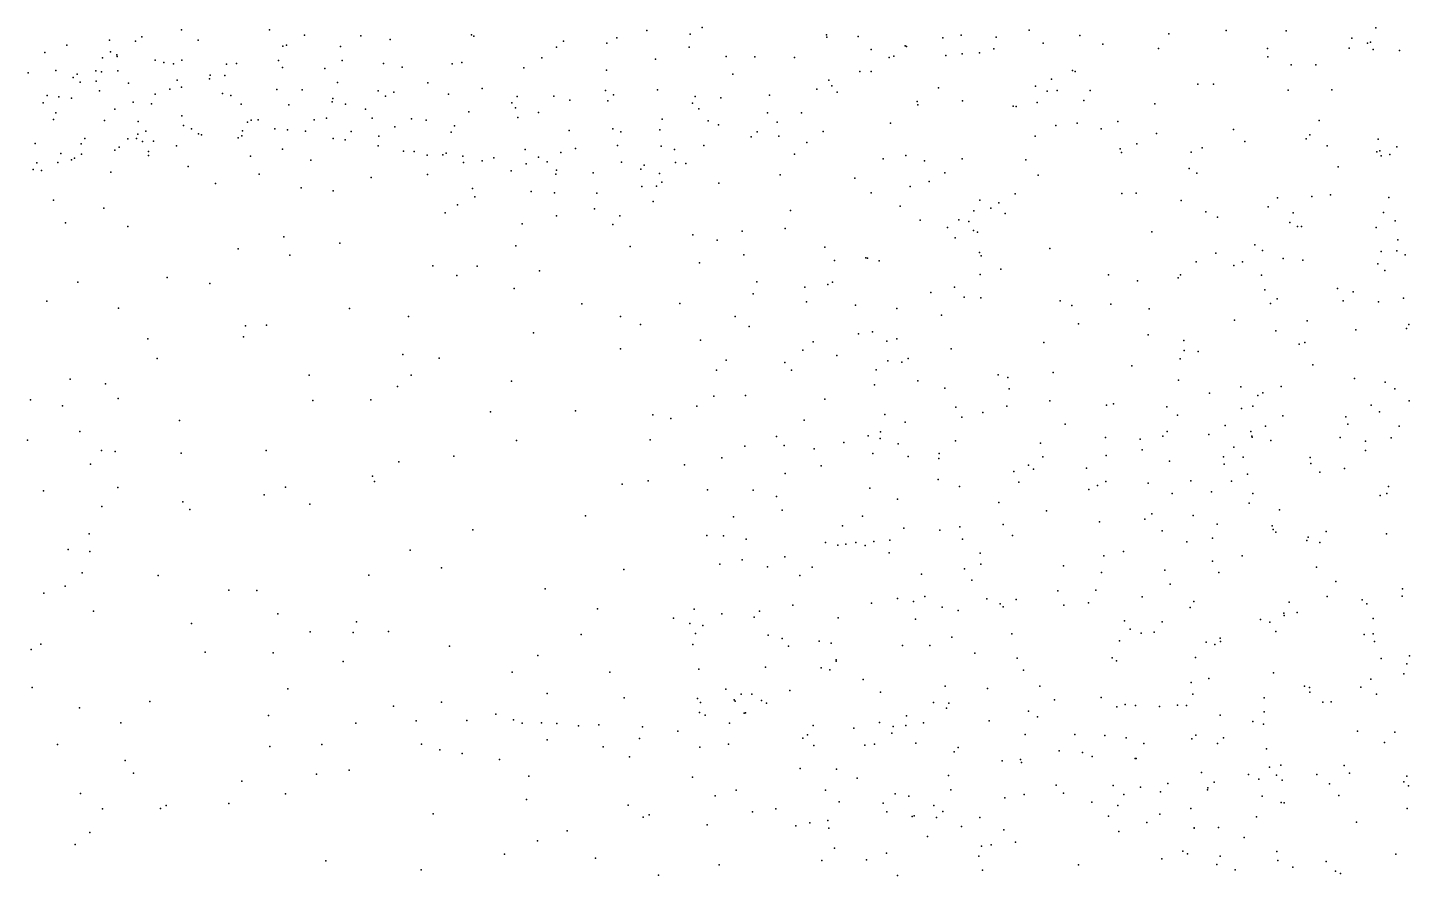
# Model space of a CAD drawing. Header units: metres. Extents: x -25 to 25, y -27.7 to 27.8.
# Drawn here: x 2.336 to 5.157, y -6.928 to -5.197 of the extents above; entities that cross this region are included whole.
import ezdxf

# ---------------------------------------------------------------- set-up
doc = ezdxf.new("R2010")
doc.units = ezdxf.units.M

msp = doc.modelspace()

# ---------------------------------------------------------------- linework, layer by layer
for p in [(2.5685, -5.2161, 23.6681), (2.6498, -5.2018, 23.8044), (2.8293, -5.2013, 23.9427), (2.9007, -5.2124, -19.8002), (3.0157, -5.214, 25.1276), (3.2418, -5.212, 25.1776), (3.2464, -5.2146, 23.9905), (3.5383, -5.2177, -0.588), (3.6002, -5.2029, 25.1892), (3.6883, -5.2107, 24.0523), (3.7128, -5.1971, 25.1659), (3.9667, -5.212, -2.234), (3.9675, -5.2165, 24.2102), (4.0314, -5.2154, -2.0066), (4.2046, -5.2182, -7.5356), (4.242, -5.2122, -0.8376), (4.3132, -5.2163, -8.7809), (4.3803, -5.2026, -1.1942), (4.4843, -5.2134, -11.7523), (4.6657, -5.2096, -2.2621), (4.7827, -5.2032, 10.2033), (4.9051, -5.2036, -2.305), (5.0396, -5.2183, -14.5182), (5.0884, -5.1976, -15.0835), (2.3707, -5.2476, -20.9458), (2.4157, -5.2326, 23.1713), (2.5025, -5.2228, 23.3795), (2.5046, -5.2466, 23.5163), (2.5555, -5.2246, 25.3001), (2.6835, -5.223, 25.2066), (2.8569, -5.2347, 25.0917), (2.8643, -5.2331, -19.4926), (2.9743, -5.2354, 24.0126), (3.0761, -5.221, 24.0006), (3.4152, -5.2367, 24.034), (3.4295, -5.2249, 25.1869), (3.5181, -5.2289, 25.1805), (3.6862, -5.2368, 20.2128), (4.0579, -5.2417, 24.3569), (4.1274, -5.2342, 24.4512), (4.1302, -5.2353, -2.314), (4.3087, -5.2402, -1.5378), (4.409, -5.229, -9.4428), (4.5308, -5.2308, 9.846), (4.6447, -5.2397, -12.2512), (4.8675, -5.2398, -12.537), (5.034, -5.2389, -16.6892), (5.0712, -5.2286, -13.8446), (5.0774, -5.2267, -12.8352), (5.0833, -5.2416, -13.3511), (5.137, -5.2435, -6.0836), (2.4887, -5.2589, 23.6119), (2.5176, -5.2527, -19.0975), (2.5185, -5.2561, -0.2159), (2.596, -5.2633, -20.5747), (2.6138, -5.2681, -0.3686), (2.6332, -5.2709, 20.1633), (2.6503, -5.2636, 23.9711), (2.7415, -5.2714, 24.0346), (2.7623, -5.27, 25.0725), (2.8476, -5.2641, 24.0527), (2.978, -5.2642, 25.0347), (3.0624, -5.2701, 24.0831), (3.2023, -5.2713, 25.114), (3.2222, -5.2681, 24.0722), (3.3856, -5.2585, -0.6361), (3.6177, -5.2614, 24.1057), (3.7616, -5.2559, 24.1494), (3.8204, -5.2565, 25.031), (3.9016, -5.2582, 24.9653), (4.0949, -5.2578, 24.6805), (4.1042, -5.2555, 24.5964), (4.2106, -5.2541, -2.1165), (4.2437, -5.2508, -1.9653), (4.2794, -5.2482, -1.7114), (4.868, -5.2566, 9.9379), (4.9153, -5.2731, 10.2528), (4.9661, -5.273, 10.0879), (2.3368, -5.2894, 25.355), (2.393, -5.2848, 23.2662), (2.4287, -5.2992, 23.5532), (2.4369, -5.2922, 23.4631), (2.4748, -5.2851, 23.7096), (2.4864, -5.2871, -20.7703), (2.5196, -5.2853, 23.9008), (2.6405, -5.3041, 24.0919), (2.7067, -5.3017, -0.4873), (2.7082, -5.294, -19.2962), (2.7385, -5.295, 19.9896), (2.856, -5.2787, 24.9986), (2.9424, -5.2808, 24.0992), (3.1004, -5.2776, 25.0599), (3.3486, -5.2792, 25.1335), (3.5172, -5.2838, 24.1143), (3.7755, -5.2923, -0.642), (4.0347, -5.2869, -0.7663), (4.058, -5.2869, 24.5334), (4.4259, -5.3021, -1.3105), (4.4691, -5.2847, -10.0602), (4.4743, -5.2867, -1.9915), (2.4427, -5.3084, 23.8751), (2.4752, -5.3064, 20.7109), (2.4821, -5.3264, 20.9109), (2.5415, -5.3102, 24.057), (2.6257, -5.3224, 25.0495), (2.6499, -5.3186, 20.7317), (2.7334, -5.3315, 20.9299), (2.8444, -5.3236, 20.7465), (2.8958, -5.324, 20.895), (2.9685, -5.3091, -0.6549), (3.051, -5.3264, 24.9662), (3.0835, -5.3287, 20.7633), (3.1527, -5.3095, -0.6986), (3.2638, -5.3211, 25.0726), (3.5156, -5.3251, 20.1242), (3.6214, -5.324, 24.1947), (3.9467, -5.3229, 24.4116), (3.9714, -5.3043, 24.7902), (3.9774, -5.3159, 20.3784), (3.9887, -5.3286, 24.625), (4.1952, -5.3198, 20.5171), (4.3935, -5.3165, 10.4055), (4.4173, -5.3266, -9.8228), (4.4374, -5.3254, 20.6009), (4.505, -5.3254, -1.107), (4.725, -5.3125, 9.6432), (4.7568, -5.3124, 10.407), (4.9093, -5.325, -2.2051), (4.9987, -5.3238, -16.931), (2.3671, -5.3508, 11.3716), (2.3751, -5.3356, 23.953), (2.3995, -5.3386, 24.0351), (2.4251, -5.3414, 25.2209), (2.5509, -5.3491, -20.3581), (2.5883, -5.3524, 21.0555), (2.5958, -5.3326, 24.1652), (2.7505, -5.3359, 20.5445), (2.7714, -5.3532, 24.2751), (2.8687, -5.3547, 24.8347), (2.957, -5.3483, 24.2551), (2.9584, -5.3419, 24.9142), (2.9847, -5.3532, 20.59), (3.0659, -5.3371, 24.2221), (3.1952, -5.3329, 25.025), (3.3241, -5.3509, 21.4443), (3.335, -5.3378, 20.9802), (3.4099, -5.337, 24.1822), (3.4426, -5.3451, 25.0669), (3.5205, -5.3462, 21.5534), (3.532, -5.334, 21.2739), (3.693, -5.3512, 21.2861), (3.6987, -5.3379, 25.0247), (3.7509, -5.3407, 24.2654), (3.8504, -5.3349, 24.3347), (4.152, -5.348, -7.7985), (4.1533, -5.3548, -8.3202), (4.2443, -5.3466, 10.0569), (4.3476, -5.3574, -10.6819), (4.3542, -5.3583, -10.9605), (4.397, -5.3501, -6.5278), (4.4919, -5.3457, -11.4847), (4.637, -5.3529, 20.6279), (2.388, -5.3844, 24.1659), (2.3928, -5.3708, 11.0929), (2.4922, -5.387, 11.2735), (2.5133, -5.3633, 24.1828), (2.5609, -5.3885, 24.9771), (2.6505, -5.3774, 24.3077), (2.7922, -5.3858, 20.1272), (2.8064, -5.3853, 24.4022), (2.9208, -5.3856, 24.3679), (2.9455, -5.382, 24.8032), (3.0252, -5.3633, 21.2054), (3.039, -5.382, 19.9069), (3.1194, -5.383, 21.3322), (3.1491, -5.386, 24.2897), (3.2361, -5.3687, 20.0015), (3.3315, -5.3607, 25.0271), (3.3366, -5.3806, 24.2435), (3.3785, -5.3706, 20.804), (3.631, -5.3837, 24.9807), (3.7059, -5.3632, 21.602), (3.7254, -5.3875, 24.3446), (3.846, -5.3709, 24.8255), (3.916, -5.3713, 24.4749), (4.9727, -5.3868, 20.6115), (2.5607, -5.4147, 24.4053), (2.5767, -5.4084, 11.0745), (2.654, -5.3968, 24.8309), (2.6698, -5.404, 24.4256), (2.6843, -5.4142, 24.582), (2.6902, -5.4159, 24.669), (2.774, -5.4077, 24.4845), (2.7843, -5.3904, 24.7532), (2.8404, -5.4038, 24.5396), (2.8663, -5.4059, 24.6532), (2.9027, -5.4084, 24.4563), (2.9959, -5.409, 10.9207), (3.085, -5.3994, 24.8464), (3.2, -5.4105, 10.7918), (3.207, -5.3975, 24.9385), (3.4413, -5.407, 24.9782), (3.5306, -5.4034, 24.2917), (3.5468, -5.4097, 21.7549), (3.6263, -5.4057, 24.3316), (3.7461, -5.3956, 24.9055), (3.8251, -5.4101, 24.4888), (3.8663, -5.39, 24.7461), (3.9602, -5.4089, 21.5257), (4.0971, -5.3923, 10.379), (4.4352, -5.3971, 9.7982), (4.4783, -5.3921, -1.5425), (4.5278, -5.4035, -0.9745), (4.5614, -5.389, -6.3512), (4.6403, -5.4134, -11.9958), (4.7975, -5.4053, -2.068), (4.9534, -5.4158, -16.6002), (2.3508, -5.4338, 24.3191), (2.445, -5.4346, 24.9802), (2.4521, -5.4237, 24.3524), (2.5221, -5.4413, -20.0977), (2.54, -5.4242, 10.9224), (2.558, -5.4231, 24.7905), (2.57, -5.4293, 24.4941), (2.5928, -5.4288, 24.6331), (2.6396, -5.4387, -19.8691), (2.7654, -5.4219, 11.0294), (2.7727, -5.4178, -0.5819), (2.9594, -5.4231, 24.6574), (2.9842, -5.4264, 24.5009), (3.0515, -5.4386, 24.6223), (3.0524, -5.4189, 24.4266), (3.4543, -5.4441, -0.6836), (3.5402, -5.4378, 20.7997), (3.629, -5.4393, 10.5269), (3.716, -5.4376, 20.9938), (3.813, -5.4202, 24.5978), (3.8691, -5.4188, 20.2861), (3.9269, -5.4315, 21.2147), (4.3925, -5.4186, -10.4396), (4.5665, -5.4445, -1.3436), (4.6002, -5.4342, -1.171), (4.7337, -5.4423, -12.2344), (4.8209, -5.4296, 10.5327), (4.9461, -5.424, 9.704), (4.9889, -5.4383, 10.5168), (5.0934, -5.4247, -14.0022), (5.1315, -5.4402, -6.0008), (2.3543, -5.4734, 24.5489), (2.3972, -5.4723, 24.8657), (2.4031, -5.4539, -19.283), (2.4254, -5.4673, 24.7539), (2.4313, -5.4636, 11.4989), (2.4457, -5.4551, 24.5414), (2.5135, -5.4475, 24.7135), (2.5824, -5.4503, -19.3965), (2.5824, -5.4579, 21.2454), (2.7908, -5.4597, 11.205), (2.856, -5.4455, 10.8484), (2.914, -5.4678, 20.2433), (3.1031, -5.4492, 24.5536), (3.1249, -5.4503, 24.7169), (3.1512, -5.4573, 11.1107), (3.1835, -5.4568, 21.6029), (3.1904, -5.4534, 24.454), (3.2244, -5.4593, -0.7306), (3.2254, -5.4725, 24.5594), (3.2638, -5.4687, 24.7718), (3.2874, -5.4627, 24.4432), (3.3513, -5.4457, 24.9088), (3.3784, -5.4616, 21.7791), (3.3966, -5.4714, 24.823), (3.4241, -5.4519, 24.3964), (3.5481, -5.472, 24.7876), (3.6561, -5.4459, 24.8413), (3.6583, -5.4724, 24.7274), (3.9013, -5.4551, 21.7377), (4.0821, -5.4647, 10.1732), (4.1284, -5.4578, -0.8007), (4.1669, -5.4692, -6.9573), (4.2437, -5.4651, -6.6503), (4.3739, -5.4667, -0.838), (4.5692, -5.4519, -1.6996), (4.7111, -5.4513, 9.5688), (5.0908, -5.4507, 9.8926), (5.0967, -5.4485, -13.2724), (5.0993, -5.4588, -17.2871), (5.1172, -5.4564, -12.7028), (2.3471, -5.487, 24.6833), (2.364, -5.4888, 10.8258), (2.5051, -5.4921, -0.3702), (2.6633, -5.4805, 11.3499), (2.8081, -5.4963, 21.3585), (3.1521, -5.497, 20.3603), (3.3225, -5.4893, 24.6601), (3.3533, -5.475, 11.1267), (3.4143, -5.4964, 24.6667), (3.4153, -5.4883, 24.5507), (3.4905, -5.4938, 24.6029), (3.5873, -5.486, 24.6475), (3.5946, -5.4777, 24.5496), (3.6255, -5.4951, 10.735), (3.6794, -5.4746, 24.6387), (3.8719, -5.4976, 21.0338), (4.2082, -5.4933, -7.3713), (4.3991, -5.4981, -10.1519), (4.7073, -5.4846, -1.8526), (4.7227, -5.4942, 20.6109), (5.0116, -5.4814, -2.0816), (2.7188, -5.5155, 10.7486), (2.8942, -5.524, 10.7183), (3.0367, -5.5028, 11.2136), (3.244, -5.5254, 20.0331), (3.5894, -5.5214, 10.909), (3.6198, -5.521, -0.6826), (3.6302, -5.5123, 21.9005), (3.7466, -5.5144, 10.6322), (4.0248, -5.5044, 20.3644), (4.1377, -5.5215, -7.1619), (4.1765, -5.5111, 21.4667), (2.388, -5.5495, -19.9334), (2.9591, -5.53, 21.4924), (3.2485, -5.5422, 10.5685), (3.3639, -5.5318, 20.4429), (3.4111, -5.5345, 10.4806), (3.4978, -5.535, 11.1904), (3.613, -5.5521, 11.4812), (4.0582, -5.5341, 21.1166), (4.2799, -5.5495, 10.6153), (4.3189, -5.555, -8.9435), (4.3522, -5.5361, 20.5494), (4.5701, -5.5358, 9.6687), (4.5991, -5.5352, -0.8786), (4.6909, -5.5503, -1.4913), (4.8879, -5.5448, -6.1009), (4.9575, -5.5419, -17.1394), (4.996, -5.5385, 7.9422), (5.1147, -5.544, -13.6186), (2.491, -5.5656, 21.349), (3.188, -5.5754, 11.3146), (3.2135, -5.5587, 21.7868), (3.4157, -5.5814, 11.4289), (3.493, -5.5673, 20.5203), (3.545, -5.5815, 10.3658), (3.8929, -5.5705, 20.222), (4.1174, -5.5617, 10.614), (4.2676, -5.5712, 21.2341), (4.3021, -5.5654, -9.2249), (4.3314, -5.5765, 21.3954), (4.7414, -5.5729, 10.701), (4.7652, -5.5843, -1.256), (4.8684, -5.5628, 20.5705), (4.9198, -5.5751, -1.8807), (5.104, -5.5744, -14.4448), (2.4128, -5.5958, 10.6706), (2.5402, -5.6029, -0.5056), (3.3451, -5.5978, 21.9365), (3.5303, -5.5987, 11.6137), (3.7945, -5.6124, 10.2485), (3.8826, -5.6069, 20.8425), (4.158, -5.5899, 10.064), (4.2136, -5.605, -7.9815), (4.237, -5.5897, -0.8197), (4.2576, -5.593, -10.7766), (4.2671, -5.6111, -10.5439), (4.6307, -5.614, -11.644), (4.9127, -5.5951, 9.7116), (4.9284, -5.6033, 8.2165), (4.9367, -5.6033, -16.4418), (5.0891, -5.6053, -16.1968), (5.1281, -5.5912, 20.4869), (2.8584, -5.6244, 11.4216), (2.9733, -5.6372, 10.599), (3.3325, -5.6427, 20.2915), (3.694, -5.6201, 11.0933), (3.7436, -5.6309, 11.2513), (4.2293, -5.6263, -8.3363), (4.2753, -5.6146, -8.6526), (4.8413, -5.6405, -1.5768), (5.1334, -5.6306, -13.1115), (2.7652, -5.6488, 10.6095), (2.871, -5.6617, 21.5842), (3.5655, -5.644, 22.0213), (3.7982, -5.661, 11.7726), (3.963, -5.6452, 21.9704), (4.0468, -5.6673, 20.8711), (4.0505, -5.668, 20.2804), (4.2794, -5.6561, 21.0405), (4.2825, -5.6627, 21.7934), (4.4225, -5.6483, -11.2901), (4.7616, -5.6576, -11.9388), (4.8569, -5.652, -1.1382), (4.8995, -5.6683, -1.303), (5.0993, -5.6542, 9.7411), (5.1311, -5.6526, -13.3653), (5.1484, -5.6611, 3.3228), (3.1627, -5.6836, -0.7411), (3.2535, -5.6843, 11.5231), (3.3809, -5.6939, 11.6134), (3.7071, -5.6772, -0.6973), (3.9832, -5.6727, 10.1472), (4.0743, -5.6734, -7.3208), (4.3229, -5.6903, -6.3214), (4.7216, -5.6755, -6.1279), (4.7982, -5.6824, -0.92), (4.8161, -5.675, 7.9507), (4.9391, -5.672, 10.7785), (5.0926, -5.6792, 8.2714), (5.1067, -5.6927, -1.6906), (2.4381, -5.717, 21.4687), (2.6202, -5.7072, 21.504), (2.7072, -5.7196, 11.49), (3.2116, -5.7032, 10.454), (3.8248, -5.7162, 22.066), (3.9223, -5.7271, 20.7157), (3.9692, -5.7214, -0.7671), (3.9792, -5.7165, -7.0562), (4.2278, -5.727, -9.4381), (4.2805, -5.7008, 20.4471), (4.5427, -5.7017, 21.3795), (4.602, -5.7138, -0.8164), (4.6851, -5.7079, 9.788), (4.6898, -5.7015, 10.863), (4.8549, -5.7025, -16.8406), (3.3293, -5.7297, 22.0375), (3.8172, -5.7405, 20.0742), (4.1795, -5.7378, 10.0227), (4.2477, -5.7477, -10.063), (4.2816, -5.749, 10.9766), (4.4439, -5.7548, 21.7914), (4.8621, -5.7324, -16.6317), (4.887, -5.7509, 8.196), (5.0099, -5.7295, 3.053), (5.0215, -5.7549, -17.3787), (5.0421, -5.7367, 20.4137), (5.1448, -5.7496, -13.5736), (2.3747, -5.7557, -0.6191), (2.5213, -5.7698, 10.4628), (2.9926, -5.7708, 10.4714), (3.4671, -5.761, -0.7093), (3.6675, -5.7605, 20.4746), (3.9261, -5.7571, 11.7891), (4.0258, -5.7639, 11.2171), (4.1104, -5.7708, -7.5766), (4.2018, -5.7838, -9.8214), (4.4676, -5.7641, 9.8939), (4.5476, -5.7619, -11.4857), (4.6254, -5.7712, 21.5618), (4.8734, -5.7604, 20.4796), (5.0936, -5.7572, -14.2705), (2.7801, -5.8058, 21.6406), (2.8234, -5.8044, 10.4561), (3.1133, -5.7868, 21.914), (3.5463, -5.7867, 20.3305), (3.5868, -5.8031, 22.1144), (3.7804, -5.7869, 10.1909), (3.809, -5.8072, 20.5643), (4.4814, -5.802, 20.9917), (4.8001, -5.794, 9.8718), (4.9483, -5.7955, -1.0216), (5.1509, -5.8116, 20.2755), (5.1559, -5.8035, 3.2402), (2.5811, -5.8323, 11.4695), (2.7764, -5.8284, -0.6635), (3.3686, -5.8201, 20.1204), (3.7094, -5.8352, -0.7179), (3.9395, -5.8386, 20.0252), (4.0323, -5.8223, 11.6185), (4.0604, -5.8184, -6.4894), (4.0902, -5.8369, 20.1648), (4.1101, -5.8327, 22.0539), (4.4104, -5.8397, -6.1693), (4.6237, -5.8244, 21.121), (4.6965, -5.8355, 20.4569), (4.8843, -5.8161, -12.0253), (4.9432, -5.8401, 10.7898), (5.0478, -5.8138, 9.8449), (3.1014, -5.8642, 11.5515), (3.5462, -5.8527, 11.7902), (3.9182, -5.8559, -6.7219), (3.9876, -5.8663, 20.6219), (4.2212, -5.8526, 20.7497), (4.6971, -5.8562, 7.9896), (4.7256, -5.8583, 21.3), (4.932, -5.8431, -16.3473), (2.5997, -5.8724, 10.3657), (3.1756, -5.8721, -0.7176), (3.7422, -5.8962, 22.1533), (3.7619, -5.8763, 11.9011), (3.8815, -5.8809, -7.1822), (3.8951, -5.8966, 10.1676), (4.0682, -5.8956, -8.4105), (4.092, -5.8776, -7.9773), (4.1203, -5.8803, 10.102), (4.1336, -5.8727, -8.7513), (4.5903, -5.8875, 7.7974), (4.6889, -5.8732, 10.8579), (4.9599, -5.8853, 7.8509), (2.4226, -5.9148, 21.5773), (2.4946, -5.924, 3.2009), (2.9105, -5.9069, 10.3589), (3.1188, -5.9069, 10.3107), (3.3238, -5.9191, 10.2211), (4.1533, -5.9183, -9.2269), (4.317, -5.9056, 11.1459), (4.3373, -5.9112, -11.1319), (4.4296, -5.901, 20.8021), (4.6858, -5.917, -11.6357), (5.0446, -5.9131, -12.5093), (5.1075, -5.9212, -1.0931), (3.0905, -5.93, 21.9712), (3.7364, -5.9498, 10.17), (3.8013, -5.9482, 19.9013), (4.0645, -5.9263, -0.7967), (4.2086, -5.9334, 11.3193), (4.3396, -5.9346, 22.0325), (4.7486, -5.9436, 21.1294), (4.8129, -5.9306, 20.3489), (4.8472, -5.9478, -16.9194), (4.858, -5.9429, -0.7592), (4.8954, -5.9295, -12.229), (5.1275, -5.9342, 10.7583), (2.3411, -5.9572, 11.32), (2.407, -5.9692, 3.3285), (2.5202, -5.9542, 10.2535), (2.918, -5.9586, 21.8301), (3.0361, -5.9568, -0.6901), (3.4539, -5.9797, 20.0815), (3.7021, -5.97, 20.357), (3.963, -5.9559, -7.5233), (4.231, -5.9718, -10.5245), (4.3349, -5.9702, 20.6903), (4.423, -5.9592, 7.7356), (4.5387, -5.9677, 10.8939), (4.553, -5.9651, 10.0551), (4.662, -5.9713, 20.9652), (4.8138, -5.975, -6.0865), (4.8374, -5.9697, 10.6415), (5.0792, -5.9678, 19.2373), (5.1563, -5.9593, 9.9332), (2.6459, -5.9989, 21.6605), (3.2803, -5.9818, 11.6452), (3.6122, -5.9878, -0.7379), (3.6486, -5.9951, 19.9096), (3.9213, -5.9985, 22.1572), (4.0859, -5.9872, -9.7369), (4.1273, -6.0026, -6.3299), (4.243, -5.9924, -0.823), (4.2859, -5.9829, 20.1542), (4.4542, -6.0069, 7.5699), (4.6833, -5.9881, 10.6736), (4.781, -6.0091, -11.8896), (4.8984, -5.9894, 7.7405), (5.0271, -5.9918, -16.2334), (5.0313, -6.0066, -6.0731), (5.0958, -5.9818, -0.9489), (2.442, -6.0214, -0.8114), (3.8645, -6.0315, 11.9141), (4.052, -6.0306, 19.851), (4.0766, -6.0358, -9.5125), (4.0768, -6.0224, -9.0442), (4.5367, -6.0336, 10.7308), (4.607, -6.0372, -0.7781), (4.6532, -6.031, 21.8967), (4.6622, -6.0218, 20.2625), (4.7475, -6.0276, 10.5235), (4.833, -6.0217, 19.1243), (4.8355, -6.0313, -12.5418), (4.8361, -6.0332, 8.1208), (4.8633, -6.0109, 21.4951), (5.0155, -6.0339, 10.0619), (5.1198, -6.0345, 19.8735), (5.1359, -6.0107, -14.4544), (2.3355, -6.0396, 10.0273), (2.4866, -6.0601, 10.1358), (2.514, -6.0623, 3.0833), (2.6491, -6.066, 10.1812), (2.8225, -6.0604, 11.5033), (3.3336, -6.04, 22.1151), (3.6066, -6.0383, 22.1844), (3.8002, -6.0513, -7.0217), (3.8802, -6.0504, 19.7904), (3.9413, -6.0573, -7.9774), (4.0021, -6.0442, 11.7627), (4.1132, -6.0466, -10.0647), (4.2303, -6.0408, 10.1719), (4.4034, -6.0457, 10.1408), (4.6111, -6.059, 10.1651), (4.7982, -6.0535, 20.1935), (4.874, -6.0402, -16.5512), (5.0673, -6.0414, 19.4321), (5.0673, -6.0604, 7.9943), (2.4636, -6.0885, 21.6288), (3.0937, -6.0834, 21.999), (3.2057, -6.0721, -0.7238), (3.6769, -6.0896, 10.2207), (3.7533, -6.0752, -0.7891), (3.9556, -6.092, 20.4503), (4.0616, -6.0663, 11.5643), (4.1335, -6.0727, 22.1281), (4.1964, -6.0765, 19.7821), (4.197, -6.0665, 7.4971), (4.3789, -6.0901, 19.185), (4.4083, -6.0736, 20.0858), (4.5381, -6.0705, 19.1767), (4.6673, -6.0821, 19.2803), (4.7774, -6.0736, 21.7872), (4.7789, -6.0883, 7.6707), (4.8178, -6.0742, 10.2459), (4.9541, -6.0746, -12.9818), (4.9555, -6.0869, 19.9738), (3.0397, -6.1128, 11.5803), (3.6024, -6.122, 11.8911), (3.8824, -6.1074, -8.2776), (4.1945, -6.1199, 11.2929), (4.349, -6.1032, 19.902), (4.3895, -6.0987, 22.0794), (4.4974, -6.0963, 20.7193), (4.7109, -6.1221, 20.0118), (4.8262, -6.1088, 19.424), (4.9743, -6.1045, -17.746), (5.0245, -6.0974, 7.8276), (2.3681, -6.143, 3.4175), (2.5194, -6.1359, 11.3043), (2.862, -6.1354, 21.8268), (3.0437, -6.1237, 10.1435), (3.5495, -6.129, 19.8702), (3.7235, -6.1406, 12.0041), (3.8173, -6.1414, -6.7253), (4.0553, -6.137, 19.5774), (4.238, -6.1342, 19.3136), (4.3593, -6.1248, 10.851), (4.5024, -6.1403, 19.7359), (4.5203, -6.1321, 19.5335), (4.5368, -6.1239, 7.9947), (4.6235, -6.1274, 7.5496), (4.6723, -6.148, 19.8161), (4.7526, -6.1445, 19.6628), (4.794, -6.1229, 21.0237), (4.8376, -6.148, -0.658), (5.1106, -6.1484, -0.6841), (5.1143, -6.1336, -13.2243), (2.4868, -6.1745, 3.254), (2.6522, -6.1654, -0.8036), (2.8185, -6.1508, 10.1241), (2.912, -6.1703, -0.7142), (3.8643, -6.1544, -8.5381), (4.112, -6.1596, 19.419), (4.3189, -6.1664, -10.8676), (4.8297, -6.1681, -17.0313), (5.097, -6.1526, 10.3025), (2.6665, -6.1807, 10.0791), (3.4744, -6.1938, 10.1943), (3.7769, -6.1961, -7.1819), (3.8763, -6.1821, -7.7283), (4.0403, -6.1946, -9.2692), (4.4158, -6.1839, 10.4573), (4.5243, -6.2058, -12.3338), (4.617, -6.2005, 20.7609), (4.6308, -6.1894, 21.9989), (4.7152, -6.1931, 19.0395), (4.8918, -6.1817, 21.1602), (2.4614, -6.2305, 3.0857), (3.2445, -6.2226, 11.6926), (3.7223, -6.234, 19.6556), (3.7565, -6.2346, -0.8472), (3.9993, -6.2141, -0.8983), (4.1245, -6.2191, 7.5897), (4.1981, -6.2233, 11.1051), (4.2391, -6.2162, 7.7813), (4.3276, -6.2117, -0.8919), (4.3468, -6.234, -12.7651), (4.6519, -6.2247, 8.0515), (4.7646, -6.2109, -17.5121), (4.8765, -6.2144, 7.6654), (4.8791, -6.2219, 21.7376), (4.8842, -6.227, -13.1986), (4.987, -6.2259, -17.9935), (5.1105, -6.2308, 7.9128), (2.4185, -6.2625, 21.6359), (3.8028, -6.2412, 10.2923), (3.9644, -6.2485, 19.4382), (3.9897, -6.2539, -6.3977), (4.0063, -6.2514, 11.7448), (4.0263, -6.2484, -9.5304), (4.0457, -6.2543, -9.9535), (4.0631, -6.2465, 19.2985), (4.0958, -6.2437, 11.3296), (4.2446, -6.2412, 10.8238), (4.7026, -6.2466, -0.7382), (4.7552, -6.2396, -17.2338), (4.9477, -6.2444, 21.5652), (4.9502, -6.2371, 19.0004), (4.9739, -6.2484, 8.0063), (2.4624, -6.2664, 11.1729), (3.1169, -6.2637, 10.1083), (3.7945, -6.2838, -8.0587), (3.8818, -6.2775, -8.9085), (4.0949, -6.2691, 10.3481), (4.2806, -6.2699, 7.44), (4.5333, -6.2752, 19.0343), (4.5731, -6.2669, -11.342), (4.7552, -6.2865, 21.9123), (4.8153, -6.2755, 20.9858), (2.4466, -6.31, -1.007), (2.6017, -6.3156, -0.9245), (3.0322, -6.3149, 11.6082), (3.1807, -6.2998, -0.7602), (3.5531, -6.3034, -0.8261), (3.749, -6.2923, -6.9274), (3.8464, -6.2977, 12.135), (3.9126, -6.3159, 20.2798), (3.9375, -6.2988, 22.1713), (4.1607, -6.313, -10.2341), (4.2486, -6.3017, -6.1667), (4.2817, -6.2923, 19.0178), (4.4504, -6.296, 7.4426), (4.5281, -6.3093, -11.7451), (4.6578, -6.3046, -6.0434), (4.7679, -6.3096, -17.785), (4.9671, -6.2988, 21.2942), (2.4124, -6.3373, 2.9141), (2.7464, -6.3457, 11.3297), (2.8032, -6.3459, 21.7928), (3.3925, -6.3427, 11.8234), (4.2634, -6.3248, -10.4799), (4.4392, -6.3468, -11.9622), (4.5169, -6.3457, 22.0665), (4.6687, -6.3334, 7.4952), (5.0069, -6.3278, -16.4071), (5.1432, -6.3427, -18.3005), (2.3686, -6.3516, 3.1186), (3.898, -6.3761, 19.2271), (4.0588, -6.3722, 11.0131), (4.1114, -6.3629, 10.4807), (4.1446, -6.369, 19.0237), (4.1672, -6.3588, 10.6529), (4.2944, -6.3631, 20.4845), (4.3213, -6.3732, -0.9706), (4.3538, -6.3649, 7.9407), (4.5018, -6.3715, -0.8991), (4.6114, -6.3589, 1.8403), (4.717, -6.3686, 20.8127), (4.9118, -6.3698, 13.1629), (4.9889, -6.3588, 21.4701), (5.0608, -6.3652, 18.9462), (5.0702, -6.3737, 13.1625), (5.1422, -6.3575, -6.0991), (2.47, -6.3882, 9.8799), (2.8464, -6.3939, -0.8273), (3.4991, -6.3837, 11.9401), (3.6541, -6.4026, 19.6969), (3.6966, -6.3841, 22.1474), (3.753, -6.3936, 19.4563), (3.819, -6.4004, -0.9415), (3.8297, -6.3886, 20.1375), (3.9905, -6.4023, 11.3634), (4.2031, -6.3805, -12.6296), (4.2356, -6.3873, 7.8162), (4.3275, -6.3793, -12.31), (4.4515, -6.3764, 20.5768), (4.7093, -6.3809, 1.7043), (4.9006, -6.3925, 1.7064), (4.9015, -6.3971, 21.1014), (4.9279, -6.3911, -16.6458), (5.0829, -6.4035, 7.9583), (2.6699, -6.4138, 11.1191), (2.9126, -6.4309, 11.3937), (3, -6.4319, -0.7933), (3.0072, -6.41, 21.8985), (3.0726, -6.4299, 10.1223), (3.688, -6.4137, 10.3563), (3.7141, -6.4179, 19.8584), (4.1488, -6.4048, -0.9956), (4.5751, -6.4081, -13.2403), (4.5865, -6.4253, 20.6864), (4.6356, -6.4316, -17.3125), (4.6518, -6.4103, 21.9985), (4.8527, -6.4057, 12.9769), (4.8719, -6.411, -0.6441), (4.8845, -6.4301, 21.7508), (2.3624, -6.4555, 2.7666), (3.1971, -6.4596, 11.6915), (3.4659, -6.436, -0.8369), (3.6936, -6.4566, -8.8293), (3.6993, -6.4342, 12.1675), (3.8479, -6.4371, 12.2368), (3.8763, -6.4442, 10.438), (3.8893, -6.4598, 11.2376), (3.952, -6.4496, -9.1921), (3.9762, -6.4536, 10.876), (4.1216, -6.4583, 20.3675), (4.1778, -6.4582, 22.1138), (4.2228, -6.4417, -12.9774), (4.3452, -6.435, 22.0998), (4.565, -6.4489, 8.0565), (4.6094, -6.4333, 19.0323), (4.742, -6.4515, 13.1366), (4.7599, -6.4568, 21.8944), (4.7707, -6.4438, 2.0067), (4.771, -6.4506, 19.028), (5.0647, -6.4361, -0.5516), (5.083, -6.4344, 1.8312), (5.0856, -6.4501, 12.9584), (2.3428, -6.4667, 10.9734), (2.6982, -6.4724, 21.7081), (2.8372, -6.4732, 11.0529), (3.3771, -6.4787, 10.2733), (3.9863, -6.4881, 10.6437), (4.2699, -6.4739, 19.0244), (4.3559, -6.4841, -13.1832), (4.5498, -6.4838, 7.4007), (4.7201, -6.4828, 7.449), (5.0995, -6.4851, -13.4895), (5.1569, -6.4795, 2.0078), (2.9797, -6.4912, 11.1408), (3.3252, -6.5127, 22.0316), (3.5244, -6.5133, 10.3619), (3.7063, -6.5065, -8.029), (3.8419, -6.5025, 19.9375), (3.9555, -6.5044, 20.1325), (3.9735, -6.5083, 11.7928), (3.9865, -6.4905, -6.3666), (4.3688, -6.5087, -11.4879), (4.5587, -6.4899, -11.247), (4.8797, -6.5141, -16.8383), (5.1459, -6.5164, 1.6897), (5.1516, -6.4959, -16.3202), (2.345, -6.5446, 9.8627), (4.0419, -6.528, 19.1006), (4.2089, -6.5418, -11.7732), (4.4026, -6.5413, -5.9973), (4.7114, -6.5343, 12.7953), (4.7476, -6.526, 20.8719), (4.9429, -6.5413, 21.5514), (4.9529, -6.5442, -18.3457), (5.0579, -6.5439, -18.6805), (5.0781, -6.5271, 13.2089), (2.5853, -6.5727, 21.6597), (2.8669, -6.5473, -0.9046), (3.3966, -6.5562, 11.8985), (3.5535, -6.5655, -8.6559), (3.7035, -6.5666, 11.1823), (3.7614, -6.5474, 11.3735), (3.7781, -6.5693, -6.8202), (3.7804, -6.5724, -7.3505), (3.7926, -6.5577, -7.7202), (3.8141, -6.5576, 11.5683), (3.8343, -6.5705, 19.7728), (3.8918, -6.5505, 12.396), (4.0771, -6.5537, -9.9579), (4.2958, -6.5466, 7.4226), (4.4323, -6.5694, 12.8037), (4.5276, -6.5645, 13.0351), (4.7146, -6.5581, -0.7973), (4.8607, -6.5651, 21.088), (4.9534, -6.5535, 21.383), (4.9971, -6.5736, 19.0069), (5.0899, -6.5582, 7.9645), (2.4416, -6.5855, 10.8523), (2.8276, -6.6015, 10.785), (3.0827, -6.5822, 10.9612), (3.1809, -6.5745, 11.1571), (3.2914, -6.5986, 11.7046), (3.7073, -6.5955, 10.5136), (3.7093, -6.5746, 12.3062), (3.7192, -6.6005, 10.9079), (3.7989, -6.5968, 19.4419), (3.8014, -6.5957, -0.9758), (3.8442, -6.5765, 10.7038), (4.1298, -6.6018, 22.0775), (4.1853, -6.5746, 7.7775), (4.2121, -6.5862, -1.0249), (4.2166, -6.5762, 20.4009), (4.3795, -6.5926, 19.0621), (4.5599, -6.5839, -10.7062), (4.5768, -6.579, -0.8976), (4.5975, -6.5808, 2.0743), (4.647, -6.583, -17.8392), (4.6833, -6.5801, 8.0821), (4.7015, -6.5812, -17.0759), (4.7704, -6.6009, -5.8785), (4.8601, -6.5941, 2.2022), (4.9805, -6.5744, 1.6353), (2.5257, -6.6165, 10.0415), (3.0054, -6.6172, 10.8131), (3.1288, -6.6121, 10.2674), (3.2323, -6.6113, 10.9944), (3.3274, -6.6102, 11.3463), (3.3451, -6.6171, -0.8346), (3.3845, -6.6166, 11.4952), (3.4164, -6.6175, 11.1707), (3.4605, -6.6228, 11.7561), (3.5019, -6.6206, -0.8739), (3.5907, -6.6248, 11.0251), (3.769, -6.6172, 11.8104), (3.9397, -6.6218, 19.2771), (4.0225, -6.627, -1.0159), (4.0751, -6.6157, -12.5843), (4.1028, -6.624, -11.9899), (4.1289, -6.622, 20.2566), (4.1648, -6.6167, 7.5007), (4.2986, -6.6122, -10.3214), (4.3978, -6.604, 8.0571), (4.837, -6.6134, 8.0388), (4.8592, -6.6191, 21.7009), (3.3962, -6.6509, 10.9002), (3.585, -6.6485, 10.841), (3.6634, -6.6331, 22.0376), (3.9186, -6.6479, 12.1088), (3.9278, -6.6409, 22.051), (4.1, -6.6376, 12.5566), (4.1494, -6.6581, 19.2312), (4.3721, -6.6403, 12.9765), (4.4738, -6.6403, 21.997), (4.5352, -6.6426, 19.1565), (4.5789, -6.6472, 7.3434), (4.7124, -6.6492, 12.6858), (4.7209, -6.6414, 19.1613), (4.7651, -6.6583, -18.1023), (4.7776, -6.6471, 1.6424), (5.0509, -6.6337, -0.5898), (5.1062, -6.6566, 19.1623), (5.1269, -6.6356, 7.5312), (2.3965, -6.6608, 21.5825), (2.8303, -6.6647, -1.0147), (2.9359, -6.6607, 21.7873), (3.1395, -6.66, 10.7277), (3.1775, -6.6715, -0.828), (3.2231, -6.6789, 10.4305), (3.5107, -6.6654, 10.6349), (3.5642, -6.6855, -8.2464), (3.7083, -6.6661, 12.1631), (3.7669, -6.6599, -7.0286), (3.9406, -6.6629, 19.4532), (4.0453, -6.6622, -9.6906), (4.0649, -6.6597, -12.2199), (4.2271, -6.6754, 12.8746), (4.2353, -6.6668, 7.937), (4.4418, -6.6734, 20.5966), (4.4892, -6.6767, -10.4983), (4.5095, -6.6853, 8.1453), (4.6148, -6.6586, 21.9255), (4.8649, -6.6696, 21.2194), (2.5344, -6.6935, 10.6853), (2.9921, -6.7127, -0.9216), (3.2988, -6.691, 10.635), (3.9132, -6.7095, 12.5834), (3.9872, -6.7109, -6.3376), (4.3253, -6.6943, 19.3343), (4.3628, -6.6913, 12.4661), (4.3652, -6.6973, -11.2392), (4.597, -6.689, 13.1432), (4.5988, -6.6892, 19.3468), (4.8711, -6.707, 21.4084), (4.8946, -6.7031, 12.6912), (5.0236, -6.7038, 19.422), (2.552, -6.7192, 21.6064), (2.773, -6.7354, 10.3873), (2.9252, -6.7209, 10.5282), (3.3586, -6.7256, 21.9093), (3.693, -6.7275, -7.9424), (4.0291, -6.7296, 12.7702), (4.2156, -6.7239, 19.4697), (4.6636, -6.7405, 19.5307), (4.7322, -6.7179, 2.1717), (4.7583, -6.7372, -10.9425), (4.8284, -6.722, 21.5865), (4.8494, -6.7316, -18.3982), (4.8853, -6.7231, 19.496), (4.8975, -6.7333, 13.2187), (4.9679, -6.722, -5.8193), (4.9937, -6.7408, 1.601), (5.0345, -6.7194, 7.4295), (5.1456, -6.7369, -19.1655), (5.1517, -6.7253, -16.4859), (2.4435, -6.7606, 10.1455), (2.8622, -6.7611, 21.6952), (3.7396, -6.7652, 12.6862), (3.7824, -6.7541, 12.4434), (3.9645, -6.7537, -9.288), (4.1069, -6.7612, -12.9716), (4.1346, -6.766, 7.7765), (4.2204, -6.753, 19.6257), (4.3306, -6.7695, 8.1118), (4.3701, -6.7625, -13.2733), (4.4354, -6.7437, -5.8841), (4.4508, -6.7601, 19.5721), (4.5523, -6.7443, -0.911), (4.5737, -6.7627, -17.7317), (4.6078, -6.748, 20.8106), (4.6487, -6.7571, 12.5431), (4.7448, -6.753, 21.0181), (4.7456, -6.7494, -13.44), (4.8564, -6.766, -16.8988), (5.0131, -6.7645, 19.6275), (5.1552, -6.7447, -13.6391), (2.4885, -6.792, -1.3002), (2.6067, -6.7912, 10.3283), (2.6183, -6.7854, 10.4986), (2.7464, -6.7809, -1.1745), (3.354, -6.7726, -0.8401), (3.5616, -6.7847, 12.7943), (3.8158, -6.7983, -7.2563), (3.8636, -6.7922, -6.5923), (3.9929, -6.7776, 12.3911), (4.0822, -6.7805, -1.0118), (4.09, -6.7984, 13.0714), (4.186, -6.785, -10.028), (4.2046, -6.7972, 7.4089), (4.5084, -6.7782, 7.3026), (4.5616, -6.785, 1.8152), (4.711, -6.7912, 8.1488), (4.895, -6.779, 7.3331), (4.9013, -6.78, 2.2571), (5.1522, -6.791, 13.159), (3.1636, -6.8021, 21.8083), (3.5927, -6.809, -0.8949), (3.6043, -6.8041, 12.4155), (3.723, -6.8244, 13.0066), (3.9039, -6.8264, -12.0852), (3.9328, -6.8203, 13.0805), (3.9693, -6.8159, 21.93), (4.1415, -6.8076, -6.11), (4.146, -6.8065, 12.3853), (4.1913, -6.8095, 20.061), (4.2799, -6.8094, 19.8572), (4.5428, -6.8067, 1.9949), (4.6207, -6.8199, 19.7208), (4.6475, -6.8031, -17.1576), (4.8448, -6.8081, 19.7049), (5.0489, -6.8195, 12.6501), (2.4623, -6.8404, 10.4927), (3.437, -6.8367, 12.8852), (3.9712, -6.8314, -12.379), (4.1728, -6.8484, 21.9011), (4.2423, -6.828, 13.1116), (4.329, -6.8348, -0.986), (4.5638, -6.8383, 21.788), (4.7174, -6.8314, 1.6619), (4.7175, -6.8309, -0.8369), (4.7671, -6.8299, 21.2124), (4.8194, -6.8504, -18.8183), (2.4323, -6.8646, 10.3285), (3.3769, -6.857, 21.8119), (3.9834, -6.8724, -11.5772), (4.0892, -6.8826, -11.3917), (4.2831, -6.8685, 20.4999), (4.3028, -6.8656, 12.3856), (4.3524, -6.8597, 21.8517), (4.6944, -6.8787, 21.5633), (4.7042, -6.8841, 19.8567), (4.8862, -6.8794, -0.8085), (5.1294, -6.8842, -16.6308), (2.9441, -6.898, -1.0744), (3.3091, -6.8843, 12.7197), (3.4949, -6.8929, -8.2712), (3.7478, -6.906, -9.161), (3.957, -6.8973, 12.5318), (4.0482, -6.8962, 7.7138), (4.2781, -6.8885, 8.2087), (4.4813, -6.9064, 8.2547), (4.6513, -6.8942, 12.429), (4.7641, -6.9054, -10.5784), (4.7707, -6.8883, -18.5769), (4.8884, -6.8977, 19.9078), (4.9189, -6.9112, 1.6179), (4.987, -6.8994, -13.5502), (3.1393, -6.9162, 21.7064), (3.6238, -6.9275, 12.53), (4.112, -6.9278, 8.0366), (4.2851, -6.9169, 7.3075), (4.8011, -6.9165, 7.2721), (5.006, -6.9195, -16.8024), (5.016, -6.9243, 2.3222)]:
    msp.add_point(p)

doc.saveas('drawing.dxf')
